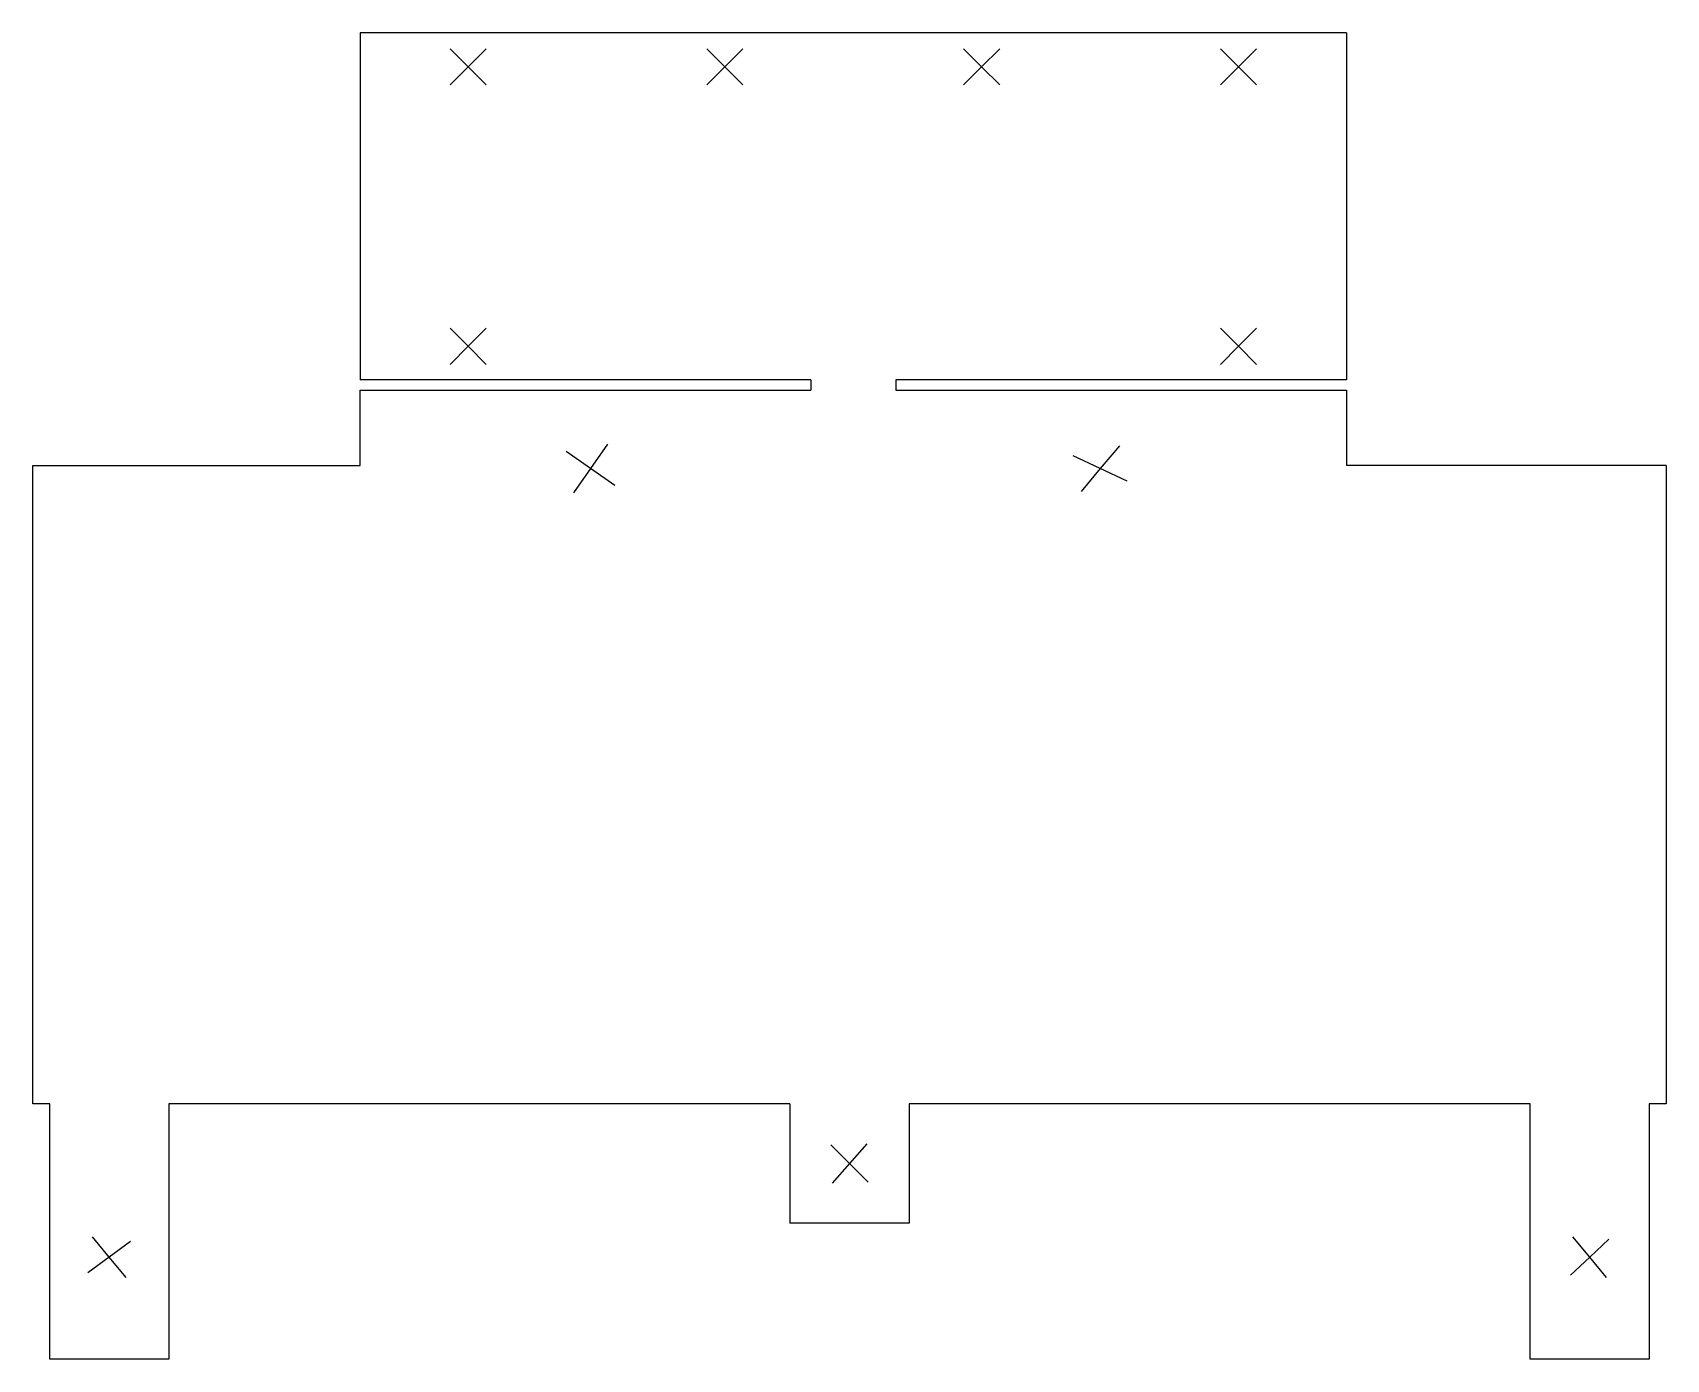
# Model space of a CAD drawing. Extents: x -48 to 48, y -39 to 39.
import ezdxf

# ---------------------------------------------------------------- set-up
doc = ezdxf.new("R2010")
doc.units = 0
doc.layers.get('0').update_dxf_attribs({"linetype": 'CONTINUOUS'})

msp = doc.modelspace()

# ---------------------------------------------------------------- linework, layer by layer
for p, q in [((29.2, 38.962), (-28.753, 38.962)), ((-28.753, 38.962), (-28.753, 18.562)), ((29.2, 38.962), (29.2, 18.562)), ((-22.409, 36.962), (-23.47, 38.023)), ((-21.349, 38.023), (-22.409, 36.962)), ((-7.322, 36.962), (-8.382, 38.023)), ((-6.261, 38.023), (-7.322, 36.962)), ((7.766, 36.962), (6.705, 38.023)), ((8.826, 38.023), (7.766, 36.962)), ((22.853, 36.962), (21.793, 38.023)), ((23.914, 38.023), (22.853, 36.962)), ((-22.409, 36.962), (-23.47, 35.901)), ((-21.349, 35.901), (-22.409, 36.962)), ((-7.322, 36.962), (-8.382, 35.901)), ((-6.261, 35.901), (-7.322, 36.962)), ((7.766, 36.962), (6.705, 35.901)), ((8.826, 35.901), (7.766, 36.962)), ((22.853, 36.962), (21.793, 35.901)), ((23.914, 35.901), (22.853, 36.962)), ((-22.409, 20.541), (-23.47, 21.601)), ((-21.349, 21.601), (-22.409, 20.541)), ((22.853, 20.541), (21.793, 21.601)), ((23.914, 21.601), (22.853, 20.541)), ((-22.409, 20.541), (-23.47, 19.48)), ((-21.349, 19.48), (-22.409, 20.541)), ((22.853, 20.541), (21.793, 19.48)), ((23.914, 19.48), (22.853, 20.541)), ((-2.277, 18.562), (-28.753, 18.562)), ((-2.277, 18.562), (-2.277, 17.962)), ((2.723, 18.562), (2.723, 17.962)), ((29.2, 18.562), (2.723, 18.562)), ((-28.753, 17.962), (-2.277, 17.962)), ((-28.753, 13.538), (-28.753, 17.962)), ((2.723, 17.962), (29.2, 17.962)), ((29.2, 17.962), (29.2, 13.538)), ((-14.215, 14.795), (-15.217, 13.36)), ((15.859, 14.7), (14.733, 13.36)), ((-48, 13.538), (-28.753, 13.538)), ((-48, -23.962), (-48, 13.538)), ((-15.217, 13.36), (-16.652, 14.363)), ((14.733, 13.36), (13.148, 14.102)), ((48, 13.538), (29.2, 13.538)), ((48, 13.538), (48, -23.962)), ((-15.217, 13.36), (-16.219, 11.926)), ((-13.783, 12.358), (-15.217, 13.36)), ((14.733, 13.36), (13.606, 12.021)), ((16.318, 12.619), (14.733, 13.36)), ((-47, -23.962), (-48, -23.962)), ((-47, -38.962), (-47, -23.962)), ((-40, -23.962), (-40, -38.962)), ((-3.5, -23.962), (-40, -23.962)), ((-3.5, -23.962), (-3.5, -30.962)), ((3.5, -23.962), (3.5, -30.962)), ((40, -23.962), (3.5, -23.962)), ((40, -38.962), (40, -23.962)), ((47, -23.962), (47, -38.962)), ((48, -23.962), (47, -23.962)), ((0, -27.462), (-1.096, -26.366)), ((1.025, -26.299), (0, -27.462)), ((0, -27.462), (-1.025, -28.625)), ((1.096, -28.558), (0, -27.462)), ((3.5, -30.962), (-3.5, -30.962)), ((-43.5, -32.962), (-44.488, -31.768)), ((-42.246, -32.051), (-43.5, -32.962)), ((43.5, -32.962), (42.512, -31.768)), ((44.63, -31.901), (43.5, -32.962)), ((-43.5, -32.962), (-44.754, -33.873)), ((-42.512, -34.156), (-43.5, -32.962)), ((43.5, -32.962), (42.37, -34.023)), ((44.488, -34.156), (43.5, -32.962)), ((-40, -38.962), (-47, -38.962)), ((47, -38.962), (40, -38.962))]:
    msp.add_line(p, q)

doc.saveas('drawing.dxf')
